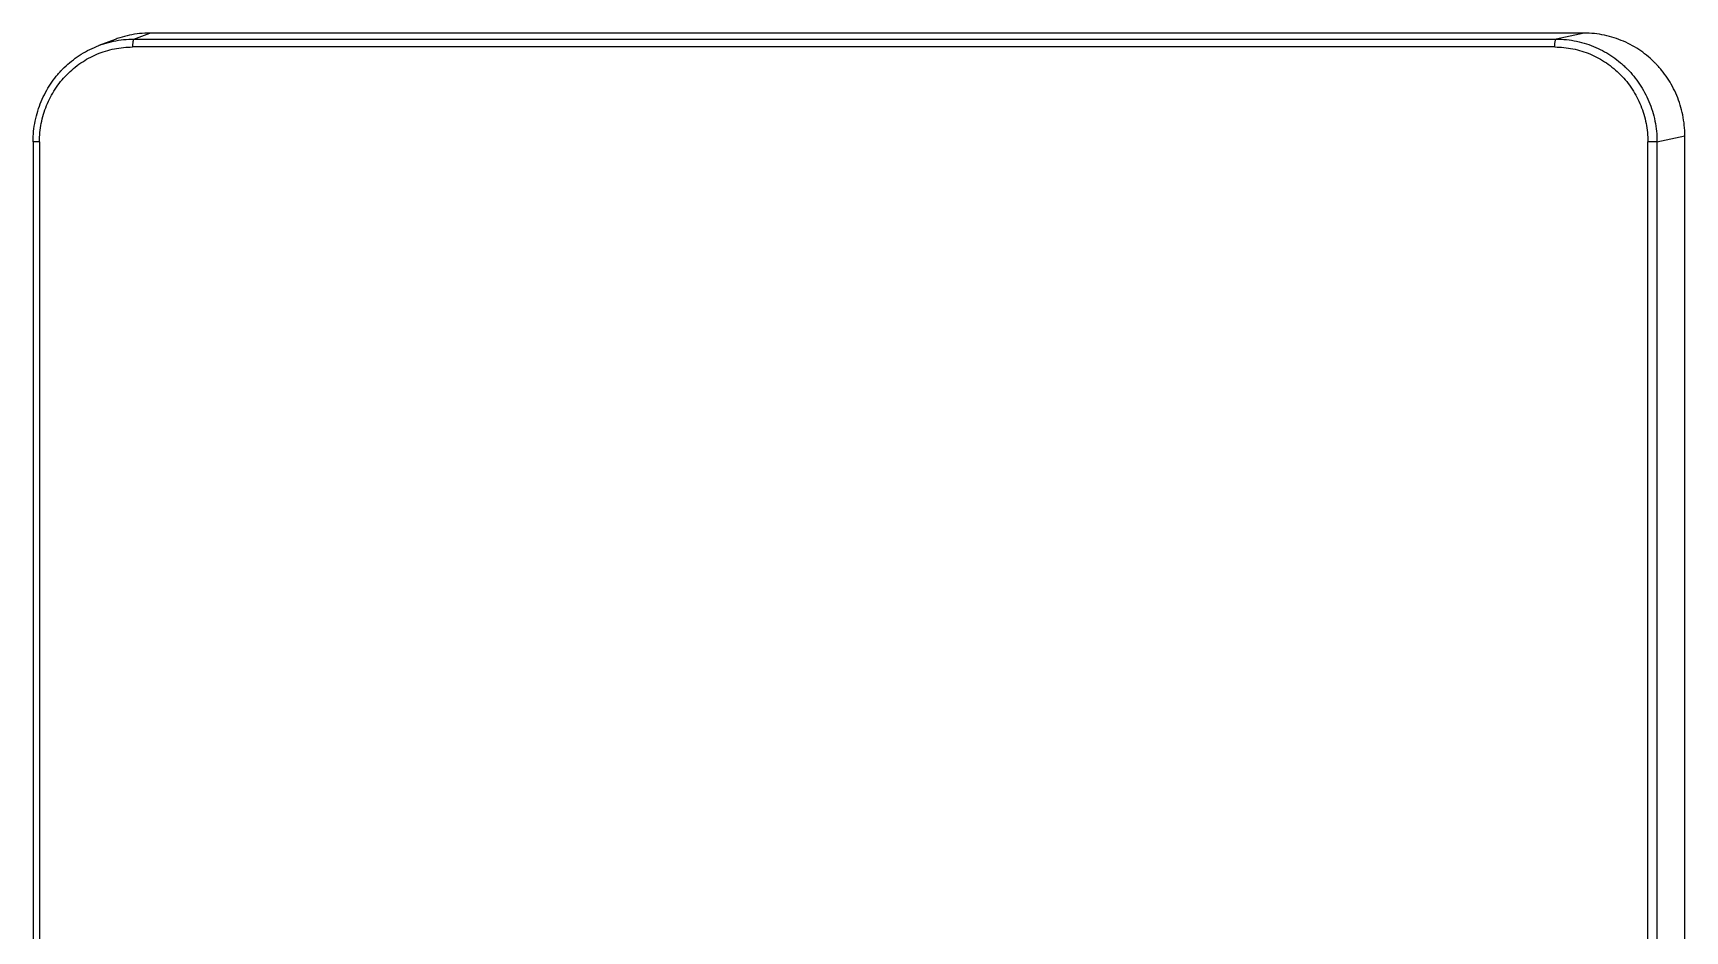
# Model space of a CAD drawing. Header units: millimetres. Extents: x -33000 to 294000, y 0 to 42408.
# Drawn here: x 20156.4 to 20365.2, y 18581.1 to 18694.5 of the extents above; entities that cross this region are included whole.
import ezdxf

# ---------------------------------------------------------------- set-up
doc = ezdxf.new("R2010")
doc.units = ezdxf.units.MM
doc.header["$LTSCALE"] = 50
doc.layers.add('arch', color=8, linetype='Continuous')

msp = doc.modelspace()

# ---------------------------------------------------------------- linework, layer by layer
at = {"layer": 'arch'}
for p, q in [((20169.17, 18693.74), (20171.19, 18694.5)), ((20352.47, 18694.5), (20171.19, 18694.5)), ((20352.46, 18694.5), (20171.19, 18694.5)), ((20352.46, 18694.5), (20348.94, 18693.74)), ((20166.77, 18693.69), (20164.74, 18692.93)), ((20348.76, 18692.74), (20168.99, 18692.74)), ((20169.17, 18693.74), (20348.94, 18693.74)), ((20156.41, 18680.76), (20156.41, 18564.03)), ((20157.22, 18680.75), (20157.22, 18564.03)), ((20360.52, 18428.3), (20360.52, 18680.75)), ((20361.68, 18680.76), (20365.2, 18681.52)), ((20361.68, 18680.76), (20361.68, 18428.3)), ((20365.2, 18427.54), (20365.2, 18681.52)), ((20365.22, 18427.53), (20365.22, 18681.52))]:
    msp.add_line(p, q, dxfattribs=at)
for points, knots in [([(20171.19, 18694.5), (20170.75, 18694.5), (20170.31, 18694.48), (20169.45, 18694.38), (20169.02, 18694.32), (20168.18, 18694.14), (20167.77, 18694.03), (20167.16, 18693.84), (20166.96, 18693.77), (20166.77, 18693.69)], [0, 0, 0, 0, 0.285572, 0.285572, 0.571143, 0.571143, 0.856715, 0.856715, 1, 1, 1, 1]), ([(20365.2, 18681.52), (20365.2, 18681.96), (20365.18, 18682.41), (20365.09, 18683.29), (20365.02, 18683.72), (20364.85, 18684.58), (20364.74, 18685), (20364.49, 18685.82), (20364.34, 18686.22), (20364.01, 18687), (20363.83, 18687.38), (20363.44, 18688.12), (20363.22, 18688.47), (20362.77, 18689.16), (20362.53, 18689.48), (20362.14, 18689.96), (20362.01, 18690.11), (20361.81, 18690.33), (20361.71, 18690.44), (20361.61, 18690.55), (20361.54, 18690.62), (20361.5, 18690.66), (20361.19, 18690.98), (20360.9, 18691.25), (20360.28, 18691.77), (20359.96, 18692.02), (20359.29, 18692.48), (20358.94, 18692.7), (20358.22, 18693.11), (20357.84, 18693.29), (20357.08, 18693.62), (20356.68, 18693.77), (20355.88, 18694.03), (20355.46, 18694.14), (20354.62, 18694.32), (20354.2, 18694.38), (20353.33, 18694.48), (20352.9, 18694.5), (20352.46, 18694.5)], [0, 0, 0, 0, 0.0625, 0.0625, 0.125, 0.125, 0.1875, 0.1875, 0.25, 0.25, 0.3125, 0.3125, 0.375, 0.375, 0.4375, 0.4375, 0.46875, 0.46875, 0.484375, 0.492187, 0.492187, 0.5, 0.5, 0.5625, 0.5625, 0.625, 0.625, 0.6875, 0.6875, 0.75, 0.75, 0.8125, 0.8125, 0.875, 0.875, 0.9375, 0.9375, 1, 1, 1, 1]), ([(20156.42, 18680.76), (20156.42, 18681.2), (20156.44, 18681.65), (20156.53, 18682.53), (20156.6, 18682.96), (20156.77, 18683.82), (20156.88, 18684.24), (20157.13, 18685.06), (20157.28, 18685.46), (20157.61, 18686.24), (20157.79, 18686.62), (20158.18, 18687.36), (20158.39, 18687.72), (20158.85, 18688.4), (20159.09, 18688.73), (20159.48, 18689.2), (20159.61, 18689.35), (20159.81, 18689.58), (20159.91, 18689.69), (20160.01, 18689.8), (20160.08, 18689.87), (20160.12, 18689.9), (20160.43, 18690.22), (20160.72, 18690.49), (20161.34, 18691.01), (20161.66, 18691.26), (20162.33, 18691.73), (20162.68, 18691.94), (20163.4, 18692.34), (20163.78, 18692.53), (20164.54, 18692.86), (20164.94, 18693.01), (20165.74, 18693.27), (20166.16, 18693.38), (20167, 18693.56), (20167.42, 18693.62), (20168.29, 18693.71), (20168.72, 18693.74), (20169.17, 18693.74)], [0, 0, 0, 0, 0.0625, 0.0625, 0.125, 0.125, 0.1875, 0.1875, 0.25, 0.25, 0.3125, 0.3125, 0.375, 0.375, 0.4375, 0.4375, 0.46875, 0.46875, 0.484375, 0.492188, 0.492188, 0.5, 0.5, 0.5625, 0.5625, 0.625, 0.625, 0.6875, 0.6875, 0.75, 0.75, 0.8125, 0.8125, 0.875, 0.875, 0.9375, 0.9375, 1, 1, 1, 1]), ([(20157.22, 18680.75), (20157.22, 18681.15), (20157.24, 18681.54), (20157.31, 18682.32), (20157.37, 18682.71), (20157.52, 18683.48), (20157.61, 18683.86), (20157.84, 18684.61), (20157.97, 18684.98), (20158.26, 18685.7), (20158.43, 18686.06), (20158.79, 18686.75), (20158.99, 18687.09), (20159.42, 18687.74), (20159.65, 18688.06), (20160.13, 18688.66), (20160.39, 18688.95), (20160.94, 18689.51), (20161.22, 18689.77), (20161.82, 18690.27), (20162.13, 18690.5), (20162.77, 18690.94), (20163.1, 18691.14), (20163.78, 18691.51), (20164.13, 18691.68), (20164.84, 18691.98), (20165.2, 18692.11), (20165.94, 18692.34), (20166.31, 18692.43), (20167.07, 18692.59), (20167.45, 18692.64), (20168.22, 18692.72), (20168.6, 18692.74), (20168.99, 18692.74)], [0, 0, 0, 0, 0.0625, 0.0625, 0.125, 0.125, 0.1875, 0.1875, 0.25, 0.25, 0.3125, 0.3125, 0.375, 0.375, 0.4375, 0.4375, 0.5, 0.5, 0.5625, 0.5625, 0.625, 0.625, 0.6875, 0.6875, 0.75, 0.75, 0.8125, 0.8125, 0.875, 0.875, 0.9375, 0.9375, 1, 1, 1, 1]), ([(20169.17, 18693.74), (20169.15, 18693.73), (20169.14, 18693.72), (20169.12, 18693.69), (20169.11, 18693.67), (20169.08, 18693.62), (20169.07, 18693.59), (20169.05, 18693.51), (20169.04, 18693.47), (20169.03, 18693.38), (20169.02, 18693.33), (20169.01, 18693.22), (20169, 18693.17), (20168.99, 18693.05), (20168.99, 18692.99), (20168.99, 18692.87), (20168.98, 18692.8), (20168.98, 18692.74)], [0, 0, 0, 0, 0.125, 0.125, 0.25, 0.25, 0.375, 0.375, 0.5, 0.5, 0.625, 0.625, 0.75, 0.75, 0.875, 0.875, 1, 1, 1, 1]), ([(20348.76, 18692.74), (20348.76, 18692.8), (20348.76, 18692.87), (20348.76, 18692.99), (20348.77, 18693.05), (20348.78, 18693.17), (20348.78, 18693.22), (20348.79, 18693.33), (20348.8, 18693.38), (20348.82, 18693.47), (20348.83, 18693.51), (20348.85, 18693.59), (20348.86, 18693.62), (20348.88, 18693.67), (20348.89, 18693.69), (20348.91, 18693.72), (20348.93, 18693.73), (20348.94, 18693.74)], [0, 0, 0, 0, 0.125, 0.125, 0.25, 0.25, 0.375, 0.375, 0.5, 0.5, 0.625, 0.625, 0.75, 0.75, 0.875, 0.875, 1, 1, 1, 1]), ([(20348.76, 18692.74), (20349.14, 18692.74), (20349.53, 18692.72), (20350.29, 18692.64), (20350.67, 18692.59), (20351.43, 18692.43), (20351.8, 18692.34), (20352.54, 18692.11), (20352.9, 18691.98), (20353.62, 18691.68), (20353.96, 18691.51), (20354.64, 18691.14), (20354.97, 18690.94), (20355.61, 18690.5), (20355.92, 18690.27), (20356.52, 18689.77), (20356.81, 18689.51), (20357.35, 18688.95), (20357.61, 18688.66), (20358.1, 18688.06), (20358.33, 18687.74), (20358.75, 18687.09), (20358.95, 18686.75), (20359.32, 18686.06), (20359.48, 18685.7), (20359.77, 18684.98), (20359.9, 18684.61), (20360.13, 18683.86), (20360.22, 18683.48), (20360.37, 18682.71), (20360.43, 18682.32), (20360.5, 18681.54), (20360.52, 18681.15), (20360.52, 18680.75)], [0, 0, 0, 0, 0.0625, 0.0625, 0.125, 0.125, 0.1875, 0.1875, 0.25, 0.25, 0.3125, 0.3125, 0.375, 0.375, 0.4375, 0.4375, 0.5, 0.5, 0.5625, 0.5625, 0.625, 0.625, 0.6875, 0.6875, 0.75, 0.75, 0.8125, 0.8125, 0.875, 0.875, 0.9375, 0.9375, 1, 1, 1, 1]), ([(20348.94, 18693.74), (20349.38, 18693.74), (20349.81, 18693.71), (20350.68, 18693.62), (20351.1, 18693.56), (20351.94, 18693.38), (20352.36, 18693.27), (20353.16, 18693.01), (20353.56, 18692.86), (20354.32, 18692.53), (20354.7, 18692.34), (20355.42, 18691.94), (20355.77, 18691.72), (20356.44, 18691.26), (20356.76, 18691.01), (20357.22, 18690.62), (20357.37, 18690.49), (20357.59, 18690.28), (20357.7, 18690.18), (20357.81, 18690.07), (20357.88, 18690), (20357.91, 18689.97), (20358.23, 18689.65), (20358.49, 18689.35), (20359, 18688.72), (20359.25, 18688.39), (20359.7, 18687.71), (20359.92, 18687.36), (20360.31, 18686.62), (20360.49, 18686.24), (20360.82, 18685.46), (20360.97, 18685.06), (20361.22, 18684.24), (20361.33, 18683.82), (20361.5, 18682.96), (20361.57, 18682.53), (20361.66, 18681.65), (20361.68, 18681.2), (20361.68, 18680.76)], [0, 0, 0, 0, 0.0625, 0.0625, 0.125, 0.125, 0.1875, 0.1875, 0.25, 0.25, 0.3125, 0.3125, 0.375, 0.375, 0.4375, 0.4375, 0.46875, 0.46875, 0.484375, 0.492188, 0.492188, 0.5, 0.5, 0.5625, 0.5625, 0.625, 0.625, 0.6875, 0.6875, 0.75, 0.75, 0.8125, 0.8125, 0.875, 0.875, 0.9375, 0.9375, 1, 1, 1, 1]), ([(20157.22, 18680.76), (20157.16, 18680.76), (20157.1, 18680.76), (20156.98, 18680.76), (20156.92, 18680.76), (20156.82, 18680.76), (20156.77, 18680.76), (20156.68, 18680.76), (20156.63, 18680.76), (20156.56, 18680.76), (20156.53, 18680.76), (20156.48, 18680.76), (20156.46, 18680.76), (20156.43, 18680.76), (20156.42, 18680.76), (20156.41, 18680.76), (20156.41, 18680.76), (20156.42, 18680.76)], [0, 0, 0, 0, 0.125, 0.125, 0.25, 0.25, 0.375, 0.375, 0.5, 0.5, 0.625, 0.625, 0.75, 0.75, 0.875, 0.875, 1, 1, 1, 1]), ([(20361.68, 18680.76), (20361.67, 18680.76), (20361.65, 18680.76), (20361.59, 18680.76), (20361.56, 18680.76), (20361.49, 18680.76), (20361.44, 18680.76), (20361.35, 18680.76), (20361.3, 18680.76), (20361.2, 18680.76), (20361.14, 18680.76), (20361.02, 18680.76), (20360.96, 18680.76), (20360.84, 18680.76), (20360.77, 18680.76), (20360.65, 18680.76), (20360.58, 18680.76), (20360.52, 18680.76)], [0, 0, 0, 0, 0.125, 0.125, 0.25, 0.25, 0.375, 0.375, 0.5, 0.5, 0.625, 0.625, 0.75, 0.75, 0.875, 0.875, 1, 1, 1, 1])]:
    msp.add_open_spline(points, degree=3, knots=knots, dxfattribs=at)

doc.saveas('drawing.dxf')
